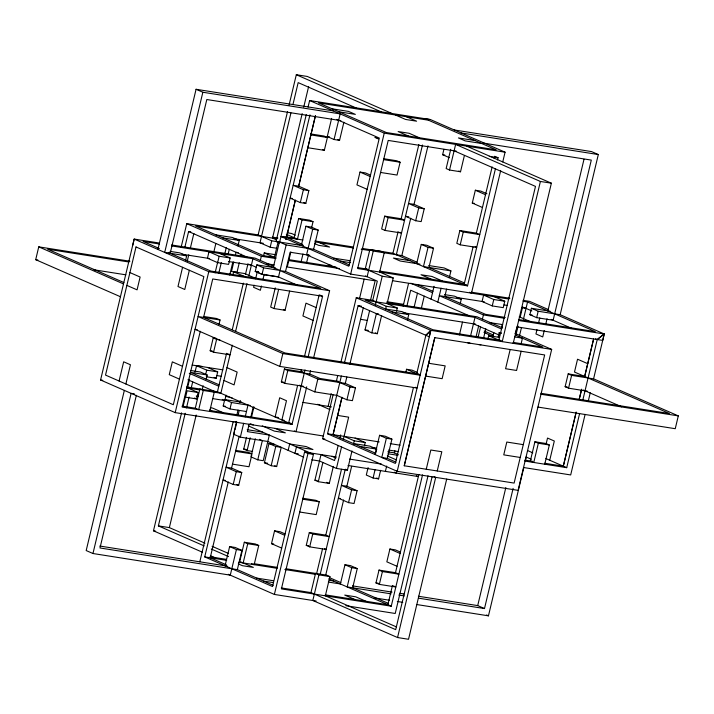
<?xml version="1.0" encoding="UTF-8"?>
<svg xmlns="http://www.w3.org/2000/svg" width="714" height="714" viewBox="0 0 714 714"><rect width="100%" height="100%" fill="white"/><g stroke="black" fill="none" stroke-linecap="round" stroke-linejoin="round"><path stroke-width="1.07" d="M515.419 333.286L516.945 326.878L602.741 340.408L604.231 333.982L560.16 314.713L538.186 311.25L531.412 308.287L529.886 314.695L536.66 317.659L553.136 320.256L591.299 160.088L482.548 142.961M120.416 296.721L35.7 259.673L38.752 246.857L129.93 261.226M323.513 436.022L175.198 412.63L100.576 380L134.187 239.074L159.454 243.055M119.086 381.017L123.665 361.802L130.448 364.765L125.869 383.989M124.343 390.388L86.189 550.556L92.963 553.52L230.283 575.154L236.414 549.539L229.64 546.576L225.062 565.791M157.919 249.445L196.073 89.286L333.384 110.92M92.963 553.52L131.126 393.36L134.419 393.878M196.073 89.286L202.856 92.249L164.702 252.417L186.666 255.871L185.649 260.146M136.356 395.306L99.987 547.977L237.334 569.629L273.176 585.301M170.191 253.283L206.819 99.523L340.837 120.639M181.151 247.133L186.747 223.643L258.147 234.897L271.713 240.823L303.53 245.803M184.792 247.553L188.612 231.532L190.808 231.88M182.57 267.304L177.991 286.519L184.765 289.482L189.344 270.267M187.238 261.226L188.764 254.818M190.29 248.418L193.851 233.469M175.198 412.63L208.774 271.686L134.187 239.074L132.661 245.482M213.798 252.122L215.833 243.572M200.268 331.287L182.213 407.087L292.062 424.393L305.048 369.888M202.473 552.243L153.465 530.805L181.561 412.853M183.114 406.355L185.435 396.618M187.746 386.881L189.558 379.304M215.11 272.873L217.654 262.19M217.627 262.654L219.153 256.255L208.979 251.801L207.453 258.209L217.627 262.654L228.614 264.385L230.14 257.977L219.966 253.532M204.142 545.898L158.374 525.888L185.203 413.272M186.497 407.864L189.076 397.029M191.138 388.371L192.691 381.874M195.011 372.128L196.537 365.72L202.008 366.407M218.761 273.284L221.304 262.609M224.785 253.845L226.311 247.446M228.025 254.657L229.292 249.32M198.09 392.522L187.104 390.79L185.578 397.198L196.555 398.921L198.09 392.522L187.916 388.068M203.267 390.46L198.688 409.684L195.297 408.203L199.875 388.978L203.267 390.46L220.867 393.262L232.318 345.21M227.48 353.707L230.024 354.822L213.548 352.225L210.157 350.744L213.209 337.936L216.512 338.454M205.686 374.439L206.703 370.164L196.537 365.72M204.963 543.175L169.361 527.61L196.189 415.004M202.383 389.014L203.16 385.765M229.738 275.015L232.791 262.199M233.781 261.895L231.497 271.507L236.986 272.373L239.279 262.761M235.308 255.487L236.075 252.283L238.271 252.631M219.037 324.263L220.055 319.988L216.672 318.506L203.49 316.436M206.159 379.259L207.176 374.984L200.402 372.021L190.513 370.459M237.958 245.786L239.226 240.448L232.452 237.485L215.967 234.888M213.548 352.225L216.601 339.418L213.209 337.936M232.898 275.015L233.656 271.811L244.643 273.542L254.818 277.987M240.805 256.353L241.314 254.22M206.275 376.751L216.163 378.304L217.69 371.896L207.515 367.451M209.675 411.416L214.254 392.191L210.862 390.71M292.062 424.393L217.449 391.763L226.606 353.323M232.273 329.698L243.358 283.137M245.429 274.479L248.008 263.653M258.147 234.897L287.537 111.527M289.09 105.029L296.31 74.729L307.288 76.46L392.013 113.508M235.656 331.18L247.008 283.538M248.82 275.961L252.926 258.727L171.637 245.919M290.946 112.937L260.012 242.778L270.187 247.231L276.773 248.267M293.008 104.271L298.166 82.619L356.116 107.957M246.464 411.532L229.988 408.935L223.205 405.971L224.732 399.563L241.207 402.161M297.836 285.439L278.514 276.987L262.038 274.399L255.255 271.427L256.817 264.894L273.292 267.491L280.075 270.454L263.6 267.857L256.817 264.894M212.718 398.617L224.803 400.518L226.07 395.181M254.104 285.181L253.595 287.314L260.378 290.277L261.395 286.011M255.63 278.772L257.415 271.302M260.298 260.583L261.333 256.255L186.747 223.643M263.484 256.13L264.251 252.926L275.229 254.657M229.988 408.935L231.514 402.526L224.732 399.563M262.038 274.399L263.6 267.857M270.187 247.231L271.713 240.823M302.192 113.588L272.525 238.11L276.595 239.886M303.736 107.091L308.635 86.519M262.922 279.602L264.189 274.265M199.804 561.829L233.121 421.965M306.27 114.624L276.05 241.466L279.433 242.956M308.073 107.029L309.626 100.522L430.488 119.577L505.075 152.189L502.754 161.944M236.771 415.396L238.039 410.059M239.824 402.589L240.332 400.447M278.237 241.35L274.417 257.37L263.43 255.639L195.627 225.99L276.916 238.797M236.629 421.376L233.576 434.192L240.359 437.155L267.821 441.484L303.664 457.147M238.155 414.968L239.172 410.702M275.461 267.964L273.266 267.616L279.37 241.992L286.144 244.956L313.607 249.284L349.449 264.956M279.692 241.885L309.947 114.874M336.392 457.014L304.575 452.016L272.525 586.551L204.722 556.902L234.478 431.97M234.986 429.837L236.771 422.367L235.076 421.626M295.212 200.661L285.948 239.547L295.391 200.054M298.559 186.613L315.454 115.686L298.702 186.175L308.867 190.62L305.815 203.436L300.326 202.571L290.152 198.117L292.347 198.465M228.266 481.968L210.211 557.768L226.481 564.881M225.231 480.37L223.036 480.022L233.201 484.467L238.699 485.333L241.751 472.525L231.577 468.072L239.181 436.147M275.256 287.858L270.677 307.074L274.069 308.555L285.056 310.287L289.634 291.071M240.359 437.155L243.67 423.277M245.197 416.869L247.99 405.124M278.514 276.987L286.144 244.956M274.069 308.555L278.647 289.34M233.201 484.467L236.254 471.659L226.088 467.206L231.577 468.072M300.326 202.571L303.379 189.754L293.204 185.31L298.702 186.175M249.159 424.143L247.383 431.613L269.348 435.076L263.243 460.7L257.754 459.834L250.971 456.871L255.3 438.717M250.685 417.735L253.229 407.051M313.633 357.785L329.609 290.723L285.538 271.454L290.116 252.229L309.885 255.344M252.604 451.435L247.106 450.57L243.715 449.088L246.517 437.343M294.088 237.673L298.666 218.457L309.644 220.189L313.035 221.67L311.768 227.007M251.399 417.547L253.943 406.864M290.83 252.042L287.269 266.991L375.145 280.834L370.566 300.05M247.106 450.57L250.159 437.762M336.705 119.443L379.321 138.079L348.798 266.206L301.335 245.455L305.913 226.231L311.411 227.097L318.185 230.069L313.607 249.284M343.88 122.219L339.561 140.372L334.063 139.507L327.28 136.544L331.608 118.39M251.792 454.996L248.99 466.742L232.514 464.145M307.859 147.736L324.334 150.333L327.387 137.516L323.96 136.017L310.777 133.946M301.156 261.449L302.995 253.988M415.352 387.283L417.047 388.023L279.79 366.407L282.842 353.591L198.09 316.534L220.055 319.988M257.754 459.834L262.333 440.618L259.423 439.342M305.913 226.231L312.696 229.203L306.592 254.827L350.663 274.096L367.139 276.693L373.243 251.069L369.852 249.588L365.273 268.803L368.665 270.285M334.063 139.507L340.167 113.883L202.856 92.249M306.449 263.395L308.484 254.853M303.414 386.301L284.743 383.356L281.352 381.874L284.449 368.897M237.334 569.629L241.912 550.405L235.129 547.442L229.64 546.576M251.578 563.56L254.148 564.685L258.727 545.469L255.309 543.97L244.322 542.238L239.743 561.463L253.336 567.407L242.349 565.675L238.28 563.899M268.973 443.519L275.756 446.482L281.245 447.348L276.666 466.572L271.177 465.706L264.394 462.743L268.973 443.519L274.471 444.385M284.743 383.356L287.796 370.548L284.404 369.058L303.084 372.003M243.162 562.962L247.74 543.738L244.322 542.238M271.177 465.706L275.756 446.482M288.67 422.911L297.577 385.542M301.388 369.522L300.88 371.655L317.837 379.072L345.299 383.4L355.465 387.845L352.413 400.652L346.924 399.795L336.749 395.342L314.785 391.879L299.523 385.212M304.441 356.705L319.194 294.784M308.145 356.902L322.585 296.265L320.042 295.15M288.161 450.373L289.688 443.965L306.163 446.562L312.946 449.525L296.471 446.937L294.944 453.336L298.238 453.863M306.717 386.818L296.033 431.667L294.338 430.926M338.614 381.392L319.934 378.456L309.769 374.002L310.536 370.762M281.682 548.111L271.507 543.666L274.56 530.85L280.049 531.716L285.136 533.938M370.575 175.162L365.488 172.931L359.999 172.065L356.946 184.881L367.112 189.326M314.785 391.879L317.837 379.072M316.123 601.01L274.381 594.441L307.966 453.497L304.575 452.016M350.663 274.096L384.239 133.152L309.626 100.522M248.356 425.892L313.455 454.363L281.405 588.898L391.254 606.204L422.536 474.899M328.145 406.373L331.198 393.557M514.892 333.331L551.672 349.414L518.096 490.357L397.207 471.311L322.621 438.699L333.054 394.922M337.704 375.644L336.41 381.044L349.976 386.979L355.465 387.845M340.792 362.658L356.25 297.765L372.735 300.362L386.292 306.288L397.279 308.02L396.511 311.224M333.358 466.349L329.288 483.432L318.301 481.7L314.91 480.219L321.014 454.595L334.571 460.521L338.141 445.572M359.579 298.327L364.158 279.103M413.397 387.631L395.342 463.422L327.539 433.773L341.354 376.037M344.443 363.042L358.116 305.654L361.418 306.172M318.301 481.7L322.88 462.485M324.433 548.691L326.164 549.45L309.689 546.853L306.261 545.353L309.314 532.537L325.789 535.134L329.216 536.633L312.741 534.036L309.314 532.537M384.694 216.146L388.086 217.627L404.561 220.224L401.17 218.743L384.694 216.146L381.642 228.953L385.033 230.443L401.509 233.032L399.813 232.291M333.09 434.647L341.988 397.279L333.027 434.639L375.466 453.176M345.299 383.4L346.825 376.992M349.878 364.176L363.355 307.582M302.674 498.238L315.856 500.318L319.247 501.799L316.195 514.615L299.719 512.018M383.534 158.678L396.716 160.757L400.108 162.239L397.055 175.055L380.58 172.458M385.033 230.443L388.086 217.627M309.689 546.853L312.741 534.036M346.924 399.795L349.976 386.979M381.615 315.57L377.295 333.724L371.798 332.858L365.024 329.895L369.602 310.67M339.918 438.101L340.685 434.897M372.735 300.362L377.313 281.137L365.443 275.952M352.002 450.927L347.423 470.142L336.437 468.411L341.524 447.053M343.309 439.583L348.646 417.163L337.668 415.432M375.359 305.048L382.231 276.22L365.273 268.803M371.798 332.858L376.376 313.633L378.581 313.981M432.059 476.979L395.69 629.65L310.965 592.602L315.543 573.387L326.53 575.118L329.922 576.6L325.343 595.815L396.502 626.937M322.487 549.012L316.632 573.574L285.877 568.728M325.789 535.134L341.488 469.268M495.48 168.558L467.527 285.859L392.95 253.247L398.117 231.55M401.17 218.743L418.859 144.487M315.543 573.387L318.935 574.868L312.83 600.492L397.555 637.54L408.533 639.271L446.696 479.103M320.283 573.994L345.246 469.366M396.341 254.728L422.474 145.004M353.475 444.028L354.242 440.824L344.068 436.379M385.533 309.492L386.292 306.288M369.852 249.588L380.839 251.319L384.23 252.801L379.652 272.016L393.209 277.942L387.104 303.575L397.279 308.02M325.78 574.841L343.613 499.978M346.709 486.957L351.627 466.34M417.083 262.27L401.83 255.594L410.737 218.225M408.792 216.815L405.498 216.288L415.664 220.742L421.162 221.608L424.214 208.791L414.04 204.347L427.972 145.87M348.548 502.638L351.6 489.831L341.426 485.377L346.924 486.243L357.089 490.696L354.037 503.504L348.548 502.638L338.374 498.194L340.569 498.542M415.664 220.742L418.716 207.926L408.551 203.481L414.04 204.347M364.461 445.759L365.229 442.555L355.054 438.11M403.142 306.127L408.56 283.413M388.273 603.366L352.671 587.8L357.25 568.576L350.476 565.613L344.978 564.747L340.399 583.963L328.315 582.062M368.094 467.563L366.309 475.042L373.092 478.005L378.59 478.871L380.624 470.33M416.681 263.627L421.26 244.402L426.749 245.268L433.532 248.24L428.953 267.455L464.546 283.021M449.409 157.678L442.626 154.715L443.894 149.378M406.81 306.467L410.675 290.223L469.33 315.874M375.002 454.523L379.58 435.308L385.123 436.183L391.906 439.146L387.327 458.37L381.785 457.495L386.363 438.271L379.58 435.308M375.671 453.372L376.689 449.106L369.906 446.134L353.43 443.546M407.462 319.908L408.738 314.571L401.955 311.599L385.48 309.001M450.73 149.324L446.152 168.549L449.534 170.03L460.521 171.762L464.341 155.741M344.978 564.747L351.761 567.71L347.183 586.935L391.12 593.852M373.092 478.005L375.127 469.464M421.26 244.402L428.034 247.374L423.456 266.59L450.918 270.918L449.392 277.327M414.147 307.074L417.458 293.186M449.534 170.03L455.639 144.398L540.4 181.463L551.378 183.195L513.223 343.354M405.775 372.485L406.543 369.281L412.085 370.155L417.172 372.378M421.438 307.904L424.241 296.158M385.399 471.383L386.667 466.046M398.26 454.568L394.387 452.872L394.896 450.739M431.015 299.121L434.067 286.305M416.708 373.734L425.865 335.294L430.837 330.377L551.672 349.414M396.895 470.981L396.386 473.114L394.351 472.222M397.207 471.311L430.837 330.377L356.25 297.765M437.798 302.084L441.109 288.206M393.289 585.873L395.833 586.979L379.357 584.382L375.966 582.901L379.018 570.093L395.494 572.69L398.885 574.172L382.409 571.575L379.018 570.093M459.87 230.533L463.261 232.014L479.746 234.611L476.354 233.13L459.87 230.533L456.817 243.34L460.209 244.822L476.684 247.419L474.997 246.678M404.276 465.778L434.808 337.651M446.598 289.072L444.813 296.542L485.502 314.33L505.271 317.444M460.209 244.822L463.261 232.014M379.357 584.382L382.409 571.575M400.483 552.109L395.395 549.887L389.906 549.021L386.845 561.838L397.02 566.282M482.459 207.497L472.284 203.053L475.337 190.236L480.834 191.102L486.93 193.771M392.441 585.498L387.863 604.722L325.245 594.851M395.494 572.69L418.859 474.435M464.145 284.377L473.043 247.008M476.354 233.13L492.124 166.924M494.159 158.383L494.668 156.25M460.28 303.405L461.298 299.139L454.515 296.176L444.626 294.614M497.542 159.9L498.06 157.732L495.516 156.616M426.249 469.241L430.828 450.016L441.814 451.748L437.236 470.972M459.423 334.902L462.476 322.094M500.684 170.619L471.499 293.133L469.491 292.258M428.025 475.783L395.217 613.478L345.79 605.686M397.555 637.54L435.71 477.38L434.014 476.64M470.66 335.571L474.989 317.418L365.14 300.112L432.943 329.761L501.049 340.489M476.113 336.597L478.692 325.771M477.987 337.66L480.558 326.842M482.369 319.274L483.396 314.945L439.324 295.676L461.298 299.139M483.494 338.463L485.815 328.717M492.249 305.922L493.776 299.514L483.601 295.069L482.075 301.478L492.249 305.922L503.236 307.654L504.762 301.246L494.588 296.801M487.912 338.9L488.679 335.696L499.666 337.427M492.785 336.99L493.802 332.715M498.176 336.883L499.193 332.608L501.389 332.956M501.558 327.94L502.317 324.736M498.854 340.141L535.482 186.39L454.113 150.806M540.4 181.463L502.237 341.622L488.679 335.696M510.162 349.521L505.583 368.736L516.57 370.468L521.149 351.252M516.017 334.679L518.052 326.128M520.087 317.587L522.63 306.913M519.408 336.16L521.443 327.619M523.478 319.069L527.548 301.986L523.148 301.299M521.175 343.505L522.452 338.168L514.758 336.954M536.66 317.659L538.186 311.25M536.964 329.689L535.946 333.956L542.729 336.928L544.255 330.52M538.49 323.281L539.766 317.944M513.125 488.376L484.494 608.56L477.711 605.597L505.833 487.573M547.888 310.885L583.998 159.293M545.782 324.111L547.058 318.774M417.056 604.588L488.456 615.834L523.781 467.572M525.326 461.083L526.361 456.755M560.16 314.713L598.314 154.554L591.531 151.582L454.22 129.957M534.92 441.761L530.341 460.985L533.769 462.476L538.347 443.26L534.92 441.761L545.907 443.492L549.334 444.992L544.746 464.207M546.005 444.465L547.531 438.057L554.314 441.029L549.735 460.244M587.229 391.138L568.558 388.193L565.131 386.702L568.183 373.886L584.668 376.483L593.602 339.123M568.558 388.193L571.611 375.385L568.183 373.886M563.292 466.171L576.198 412.032L563.328 466.188L544.621 463.234M581.615 389.3L579.286 399.037L581.642 389.308M584.668 376.483L593.566 339.114M524.977 461.092L566.72 467.67L579.616 413.531M582.713 400.536L597.243 339.543L604.231 333.982L518.551 320.488M585.114 414.37L570.691 474.944L523.451 467.5M588.211 401.393L590.273 392.736M537.937 407.069L675.248 428.703L678.3 415.887L593.584 378.848L604.231 333.982L597.207 339.525L595.53 338.793M467.759 342.836L469.946 343.113M478.746 344.567L480.915 344.844M332.099 108.823L348.575 111.411L355.358 114.383L338.882 111.786M461.003 132.92L598.314 154.554M474.899 140.533L458.424 137.936L465.207 140.899L481.682 143.496M384.239 133.152L505.075 152.189M377.117 137.748L374.921 137.4L378.349 138.9M456.317 151.154L388.211 140.426L357.678 268.562L467.527 285.859M489.269 156.348L498.06 157.732M327.28 136.544L329.484 136.892M442.626 154.715L444.822 155.063M310.911 134.919L327.387 137.516M383.632 159.641L400.108 162.239M472.284 203.053L474.48 203.401M303.379 189.754L308.867 190.62M418.716 207.926L424.214 208.791M313.035 221.67L302.049 219.939L297.47 239.154L286.332 234.281M312.696 229.203L318.185 230.069M428.034 247.374L433.532 248.24M287.117 232.782L291.508 233.478L295.382 235.165M314.954 240.966L353.403 247.017M362.194 248.401L392.95 253.247M286.002 236.727L297.497 239.154M301.335 245.455L280.968 236.53L302.968 240.02M315.053 241.921L353.501 247.981M361.186 249.195L369.977 250.578M373.243 251.069L401.83 255.594M272.427 237.146L277.924 238.012M409.898 260.664L393.423 258.066L400.206 261.029L419.975 264.144M428.766 265.528L444.144 267.955L450.918 270.918M234.013 238.69L263.305 243.304M222.75 237.851L239.226 240.448M333.947 258.182L350.431 260.771M340.73 261.146L350.619 262.698M357.589 267.589L367.478 269.151M379.553 271.052L466.34 284.725M331.457 265.412L328.154 264.894L332.037 266.59M288.697 259.619L335.937 267.063M261.333 256.255L275.613 258.504M288.795 260.583L339.328 268.544M382.231 276.22L393.209 277.942M171.538 244.956L255.023 258.111L273.81 266.322M471.427 292.196L509.876 298.256M523.059 300.335L529.645 301.37L548.432 309.59M159.552 244.018L143.068 241.421L159.347 248.534M392.405 280.673L508.868 299.05M219.153 256.255L230.14 257.977M266.393 263.698L274.087 264.912M493.776 299.514L504.762 301.246M170.003 251.355L179.892 252.908L186.666 255.871M531.412 308.287L550.083 311.233M182.186 254.229L209.648 258.557M228.4 261.511L251.399 265.135M456.817 297.497L484.279 301.817M504.048 304.932L507.342 305.449M521.622 307.707L526.022 308.394M285.538 271.454L280.04 270.588L320.72 288.376L210.871 271.07L168.254 252.435M258.584 271.82L255.291 271.302L262.074 274.265L278.549 276.862M255.255 271.427L258.557 271.954M529.886 314.695L532.082 315.044M518.453 319.524L595.351 331.635L527.548 301.986M208.774 271.686L329.609 290.723M483.396 314.945L504.271 318.239M386.997 301.719L403.464 304.316M128.922 262.011L47.633 249.204L123.879 282.548M387.015 302.611L477.086 316.802L502.629 327.967M322.585 296.265L212.736 278.96L203.579 317.4L284.948 352.975L418.904 374.074M489.554 322.567L502.683 324.629M403.16 312.75L475.658 324.165M392.263 311.973L408.738 314.571M35.7 259.673L37.896 260.021M94.016 269.803L125.869 274.828M513.134 342.39L542.792 347.066L515.669 335.205M360.561 319.328L367.148 320.372M425.865 335.294L430.837 330.377L429.257 336.776L358.116 305.654M365.024 329.895L368.317 330.412M571.611 375.385L593.584 378.848M428.695 363.274L445.179 365.871L442.127 378.679L425.642 376.091M565.131 386.702L567.335 387.042M197.234 329.689L195.038 329.341L279.79 366.407M216.601 339.418L219.894 339.935M540.891 393.298L669.42 413.54L574.493 372.039L577.546 359.222L587.72 363.667M282.842 353.591L420.1 375.216L406.543 369.281M540.989 394.262L678.3 415.887M210.157 350.744L212.361 351.092M287.796 370.548L309.769 374.002M192.137 365.032L222.902 369.87M281.352 381.874L283.547 382.222M206.703 370.164L217.69 371.896M216.985 375.591L221.385 376.287M207.176 374.984L190.7 372.387L219.18 384.837M302.879 402.393L331.439 406.891M186.684 386.917L217.449 391.763M186.782 387.88L200 389.978M538.347 443.26L549.334 444.992M232.148 397.894L225.713 396.306M523.282 444.643L506.806 442.046L503.754 454.863L520.229 457.46M100.576 380L102.771 380.348M196.243 396.02L198.438 396.368M231.514 402.526L250.186 405.472M223.205 405.971L225.401 406.311M278.406 417.503L275.113 416.976L279.692 397.76L286.475 400.724L281.896 419.948L284.092 420.287M210.398 407.73L212.593 408.078L222.759 412.522M182.115 406.123L195.297 408.203M209.586 410.452L290.866 423.259M386.363 438.271L391.906 439.146M524.852 460.119L532.573 461.342M327.539 433.773L379.223 441.912M390.21 443.644L400.09 445.206M354.242 440.824L365.229 442.555M322.621 438.699L324.816 439.048M372.208 447.455L376.599 448.151M388.684 450.052L398.564 451.614M360.204 446.509L376.689 449.106M247.187 429.685L262.565 432.113M387.8 451.837L394.387 452.872M387.988 453.765L397.876 455.318M349.574 459.093L381.437 464.109M307.966 453.497L313.455 454.363M243.715 449.088L247.017 449.606M311.804 459.789L319.488 461.003L336.437 468.411M348.048 465.501L418.35 476.577L416.316 475.685M235.468 450.364L248.651 452.444L252.042 453.925L235.566 451.328M264.394 462.743L267.688 463.261M314.91 480.219L317.105 480.567M236.254 471.659L241.751 472.525M351.6 489.831L357.089 490.696M302.772 499.202L319.247 501.799M306.261 545.353L308.457 545.701M158.374 525.888L169.361 527.61M271.507 543.666L273.703 544.006M247.74 543.738L258.727 545.469M153.465 530.805L155.643 531.154M236.414 549.539L241.912 550.405M351.761 567.71L357.25 568.576M375.966 582.901L378.161 583.249M210.086 556.786L226.561 559.383M254.023 563.712L277.086 567.344M204.722 556.902L226.686 560.365M238.735 562.248L277.219 568.326M284.877 569.522L315.668 574.377M318.935 574.868L329.922 576.6M329.225 580.312L333.616 581M99.799 546.049L227.257 566.14M352.484 585.873L392.031 592.102M399.715 593.307L404.115 594.003M418.395 596.252L477.711 605.597M398.814 595.065L404.303 595.931M418.582 598.18L484.494 608.56M256.719 578.108L273.203 580.705M374.216 597.841L389.594 600.26M397.287 601.474L402.776 602.339M263.502 581.071L273.391 582.624M281.307 587.934L310.965 592.602M430.488 119.577L425 118.711M280.968 236.53L286.493 237.423L302.763 244.545M406.418 116.73L416.592 121.184L405.606 119.452L395.431 114.999M466.626 146.129L551.378 183.195M296.31 74.729L381.026 111.777M419.296 137.731L409.131 133.277L398.144 131.554L408.31 135.999M458.825 171.021L460.521 171.762M475.337 190.236L485.511 194.69M337.615 139.525L339.561 140.372M322.621 149.583L324.334 150.333M359.999 172.065L370.164 176.519M303.78 202.544L305.815 203.436M523.478 307.288L531.823 310.929M551.199 319.408L571.45 328.262M442.171 280.914L431.997 276.47L421.019 274.738L431.185 279.183M298.666 218.457L302.111 219.948M519.265 316.802L529.44 321.255M417.699 284.681L432.952 291.357M319.444 242.617L329.618 247.062L318.631 245.33L314.562 243.554M410.791 283.199L432.541 292.713M474.989 317.418L501.433 328.976M499.193 332.608L501.13 333.456M473.462 323.826L499.613 335.259M484.244 331.037L493.436 335.053M483.976 332.456L493.133 336.455M583.338 390.049L621.635 406.793M264.251 252.926L276.113 258.111M252.926 258.727L273.266 267.616M188.612 231.532L247.258 257.183M249.704 264.394L256.237 267.25M375.359 332.876L377.295 333.724M316.141 307.591L305.976 303.147L302.923 315.963L313.089 320.407M233.656 271.811L243.831 276.256M283.36 309.546L285.056 310.287M129.948 272.587L140.123 277.032L137.07 289.848L126.896 285.404M527.726 450.623L532.805 452.837M545.862 458.549L566.72 467.67M526.209 457.031L531.296 459.254M38.752 246.857L123.468 283.904M317.721 404.258L329.93 409.595M226.972 367.639L237.146 372.083L234.094 384.9L223.919 380.446M214.129 377.411L216.163 378.304M182.489 366.3L172.315 361.855L169.263 374.663L179.437 379.116M387.336 455.934L396.484 459.941M387.274 458.361L396.047 462.181M189.272 373.306L218.77 386.203M187.907 379.777L216.512 392.289M222.259 399.412L224.803 400.518M275.185 428.409L285.35 432.854L274.372 431.122L262.261 425.83M332.001 456.326L335.875 458.022M194.529 398.037L196.555 398.921M376.653 478.023L378.59 478.871M250.311 423.679L253.211 424.946M209.746 409.907L211.781 410.8M345.487 469.294L347.423 470.142M326.744 482.316L329.288 483.432M274.729 465.724L276.666 466.572M389.906 549.021L400.072 553.466M236.664 484.449L238.699 485.333M486.52 614.986L488.456 615.834M274.56 530.85L284.734 535.295M329.591 577.706L340.801 582.606M328.779 578.884L391.254 606.204M365.889 601.259L355.724 596.815L344.737 595.083L354.912 599.528M212.076 546.29L228.355 553.404M211.264 549.012L228.551 556.572M210.648 555.813L215.753 558.045M228.337 574.306L274.381 594.441M136.017 246.946L105.529 375.091L173.332 404.74L203.856 276.613L136.017 246.946M434.746 337.642L404.222 465.769L514.125 483.083L544.657 354.956L434.746 337.642M428.391 120.193L318.506 102.87L386.345 132.536L496.194 149.842L428.355 120.175"/></g></svg>
